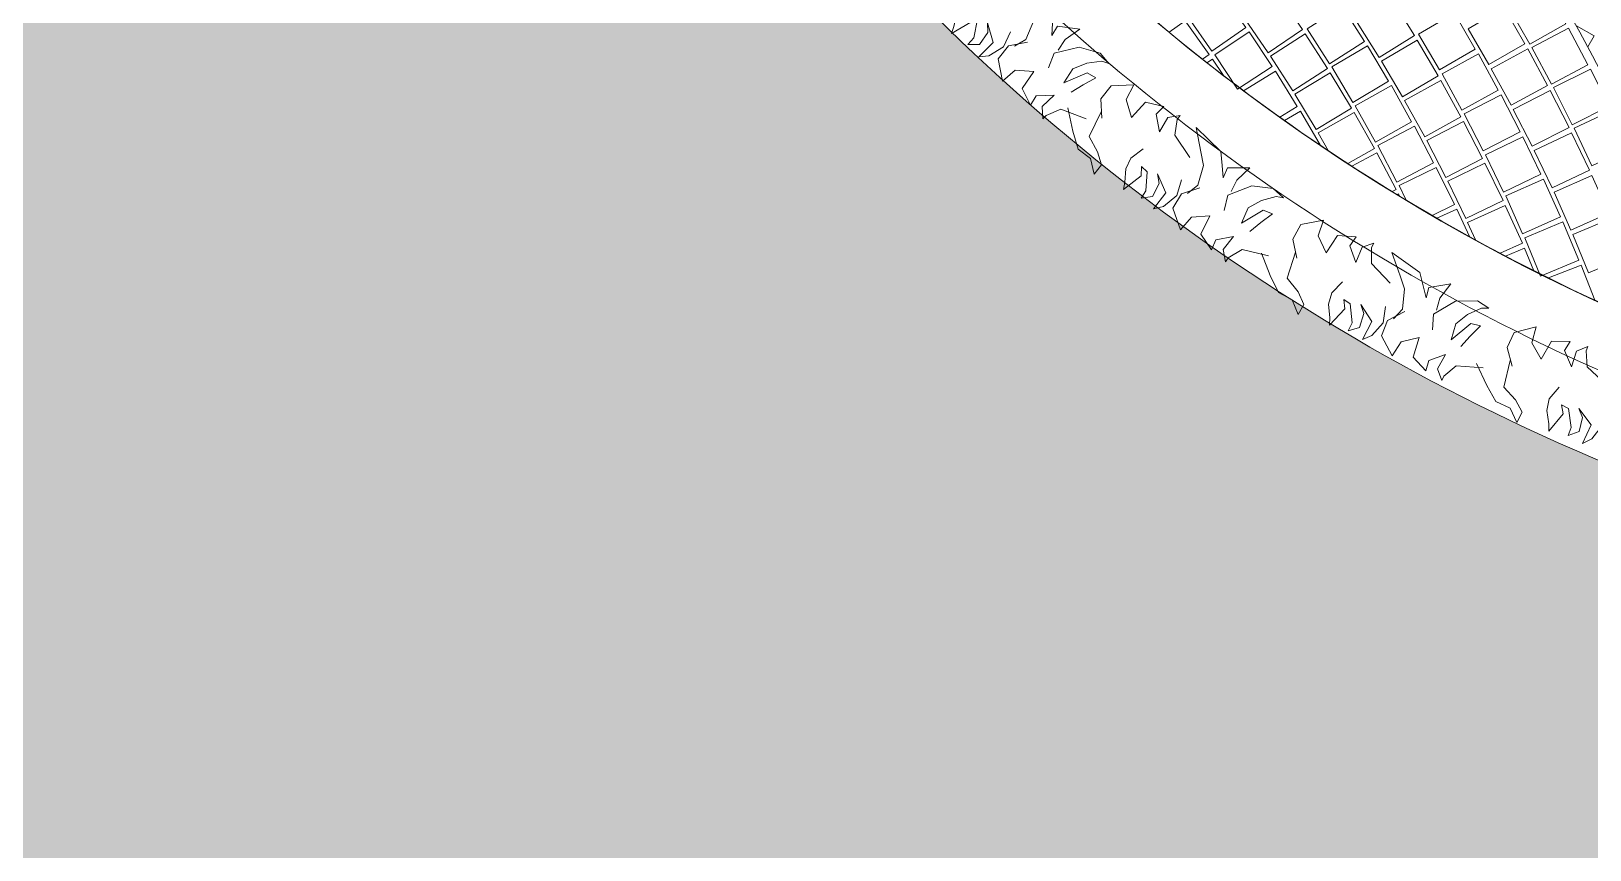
# Model space of a CAD drawing. Header units: millimetres. Extents: x -225363 to 347188, y -782467 to 813415.
# Drawn here: x 26928 to 30691, y 18230 to 20206 of the extents above; entities that cross this region are included whole.
import ezdxf

# ---------------------------------------------------------------- set-up
doc = ezdxf.new("R2010")
doc.units = ezdxf.units.MM
doc.layers.add('Xref SCN', color=8, linetype='Continuous', lineweight=0)
pattern_1 = [(196.9999999999999, (-1424125.796704574, -442865.0747459244), (-126.4792462612767, -237.8728657606396), [95.24999999999993, -285.7499999999997]), (286.9999999999999, (-1424185.264921013, -442833.454934359), (237.8728657606396, -126.4792462612767), [95.24999999999993, -285.7499999999997])]

# ---------------------------------------------------------------- blocks, each defined once
blk = doc.blocks.new('A$Cf999fc33')
at = {"layer": 'Xref SCN', "ltscale": 100}
for points in [[(73.84272275096737, 192.008942775894), (72.93718290980905, 226.0811261450872), (69.76450756634586, 260.7363810978131), (91.2697194244247, 250.3713942577597), (102.2144919480197, 189.5463547789259), (118.9281153751072, 226.3384435711778), (111.2211690265685, 262.1598416908528), (95.54667300335132, 295.1961835560505), (81.42593923630193, 306.0790911481017), (114.3319794384297, 302.4503599841264), (153.8439736538567, 268.1175732889678), (175.0234313544352, 209.4945184811368), (152.6745445868, 178.9859154444421)], [(175.6716537694447, 221.4132675771834), (187.7858553600963, 249.7198859428754), (189.2126018530689, 292.8606113221613), (224.7082458152436, 252.3094897029805), (213.7601873916574, 228.5371423423057), (237.7279872468207, 246.543924699421), (264.545994187938, 266.2347709755995), (347.394166277023, 259.4300785681698), (296.0904387286864, 229.1169280259055), (267.5883678684477, 212.2762888357393), (240.0569876809604, 171.0150798699469), (241.5455991055351, 139.2100320032914)], [(303.2794643251691, 200.6800079972018), (368.0557032255456, 208.1915018513682), (392.6717254957184, 238.1170333045884), (395.5870834132656, 249.4527108171606), (410.7436586844269, 223.8008470429922), (398.5643062624149, 185.8426150837331), (435.6169983805157, 207.7354460309143), (437.4965147939511, 233.8400797256036), (474.2234527547844, 207.474842704949), (468.7803560087923, 158.1157824016409), (509.7842475485522, 176.5753346793354), (524.230735473102, 213.9504950550618), (559.1433078518603, 171.1322379333433), (551.4982264349237, 132.0078628070769), (514.963455068646, 102.7305537688662)], [(-0.002058159559965134, 186.8297352558002), (53.11274907086045, 148.9985190596199), (60.23662383598275, 110.9099854374072), (57.32126591843553, 99.57430792483501), (82.97312969248742, 114.7308831959381), (90.61821110942401, 153.8552583222045), (112.5110420566052, 116.8025662039872), (101.5629836332519, 93.03021884331247), (146.4529237628449, 98.4048788578948), (165.4988335240632, 144.2655096602393), (192.5090070597362, 108.3138098775526), (187.1310611451045, 68.60636316775344), (238.3696378620807, 89.26790011645062), (250.5489902840927, 127.2261320757098), (232.672509589931, 170.4971591179492)], [(393.6391302684788, 129.0990766893956), (396.2287340285257, 92.17668623419013), (384.6976040215231, 66.13720337097766), (361.8307965018321, 43.01307842531241), (350.9478889098391, 28.89234465820482), (347.9055152290966, 82.8508267980651), (363.9057654098142, 98.07255290064495), (345.1856098060962, 100.4699900661362), (312.6020378614776, 67.75940235843882), (307.3543936100323, 47.35518283577403), (291.6147467554547, 70.73991110740462), (304.895091512939, 103.5808004781138), (324.8465411150828, 115.3692479112069), (277.624314651126, 100.9260458865901), (267.6469469002914, 52.73312875028932), (256.4415710505564, 74.95171385491267), (255.0181104575749, 116.4083753151353), (275.6829333060887, 149.7671854379005)], [(526.9473549963441, 111.7339449474239), (501.5528086482082, 50.58643721102271), (460.6140679400414, 41.77849852695363), (430.4279331606813, 27.7880664227996), (425.6982096612919, -0.0006311908946372569), (459.3176231100224, 17.94100033480208), (496.1748627335764, 10.87899050128181), (537.1787542733364, 29.33854277891805), (587.8994102382567, 57.38455781870289)]]:
    blk.add_lwpolyline(points, dxfattribs=at)
blk = doc.blocks.new('A$C7fcd5ad9')
at = {"layer": 'Xref SCN', "ltscale": 3}
blk.add_lwpolyline([(2705.436981162522, 1098.679841606703), (2748.342638506321, 1074.306035899208), (2733.276177618187, 1047.78426839161)], dxfattribs=at)
blk.add_circle((4737.074932788732, 4737.070357808436), 4737.073147369903, dxfattribs=at)
blk = doc.blocks.new('A$C51a07449')
at = {"layer": 'Xref SCN'}
blk.add_lwpolyline([(1235.838112371741, 280.0013400133466, -0.1439956007932535), (1257.052164623048, 836.2943295043078, -0.5901614753436326), (7312.586132479832, 2507.23902341543, -0.5901614753436326)], format="xyb", dxfattribs=at)
at = {"layer": 'Xref SCN', "ltscale": 3}
for points in [[(8594.592366395984, 2271.068881331652), (8643.865100550931, 2184.050505864725), (8556.846725083888, 2134.777771710011), (8507.57399092894, 2221.796147176938)], [(7813.861109973397, 2257.307039839681), (7871.422816541977, 2175.535101273214), (7789.650877975393, 2117.97339470475), (7732.089171406813, 2199.745333271218)], [(7952.01097077853, 2252.703004181967), (8008.455292665167, 2170.155814485683), (7925.908102968941, 2113.711492599105), (7869.463781082304, 2196.258682295389)], [(8104.118996986421, 2225.800451119023), (8157.701676484197, 2141.367658568779), (8073.268883934012, 2087.784979070944), (8019.686204436235, 2172.217771621188)], [(8225.36267355131, 2240.435773649602), (8278.483245256823, 2155.711486330722), (8193.758957937825, 2102.590914625442), (8140.638386232313, 2187.315201944322)], [(8495.168684810167, 2222.248924371088), (8545.168684810167, 2135.646383992629), (8458.566144431708, 2085.646383992746), (8408.566144431708, 2172.248924371204)], [(8375.096413551597, 2209.422863726388), (8425.481830599485, 2123.043990447652), (8339.102957320632, 2072.658573399764), (8288.717540272744, 2159.0374466785)], [(7880.01647404558, 2164.523867902346), (7935.106172190979, 2081.066542530258), (7851.648846818833, 2025.97684438515), (7796.559148673434, 2109.434169757238)], [(8015.031880702591, 2160.236780129315), (8069.095962448278, 2076.111426846182), (7984.97060916503, 2022.047345100727), (7930.906527419342, 2106.17269838386)], [(8650.449149863329, 2173.639201767219), (8697.519543079892, 2085.410079123743), (8609.2904204363, 2038.339685907296), (8562.220027219737, 2126.568808550772)], [(8164.957753720693, 2131.171839297167), (8216.162040207768, 2045.275849604106), (8130.266050514765, 1994.07156311709), (8079.061764027691, 2079.967552810151)], [(8285.261550419731, 2144.565038368164), (8336.048074943945, 2058.421385515772), (8249.904422091553, 2007.634860991675), (8199.11789756734, 2093.778513844067)], [(8432.865580983227, 2111.616986349167), (8480.92375650187, 2023.921993528493), (8393.228763681138, 1975.863818009908), (8345.170588162495, 2063.558810830582)], [(8552.055669005029, 2123.348788840638), (8599.771545030875, 2035.46707757446), (8511.889833764639, 1987.751201548555), (8464.173957738793, 2075.632912814734)], [(8703.83987601311, 2074.836605240067), (8748.678197622066, 1985.452462824935), (8659.294055206934, 1940.614141215978), (8614.455733597977, 2029.99828363111)], [(8075.386620056815, 2066.008636161161), (8127.026366220787, 1980.373733135988), (8041.391463195439, 1928.733986972191), (7989.751717031468, 2014.368889997364)], [(8223.130604426842, 2034.881403961917), (8271.916570340749, 1947.589196234941), (8184.62436261354, 1898.803230321151), (8135.838396699633, 1986.095438048127)], [(8342.519388005836, 2047.093948456924), (8390.933966540964, 1959.595213693101), (8303.43523177714, 1911.180635158089), (8255.020653242012, 1998.679369921912)], [(8487.99938091333, 2012.301678060088), (8533.695961843478, 1923.353252040863), (8444.747535824077, 1877.65667111089), (8399.05095489393, 1966.605097130116)], [(8606.334255715366, 2022.993416271929), (8651.73330568918, 1933.892763853073), (8562.632653270382, 1888.493713879201), (8517.233603296569, 1977.594366298057)], [(8754.73082211893, 1974.723497587722), (8797.308751275297, 1884.240792341123), (8706.82604602864, 1841.662863184698), (8664.248116872273, 1932.145568431297)], [(8278.59218766517, 1937.004229498212), (8324.92179117701, 1848.383871575061), (8236.3014332538, 1802.054268063162), (8189.97182974196, 1890.674625986314)], [(8397.093458365183, 1948.095240496099), (8443.099962138105, 1859.306718655862), (8354.311440297868, 1813.300214882824), (8308.304936524946, 1902.088736723061)], [(8657.967245109845, 1921.251585224411), (8701.01835479075, 1830.993056789448), (8610.759826355614, 1787.941947108717), (8567.708716674708, 1878.200475543679)], [(8540.458402468124, 1911.547931664158), (8583.760723870713, 1821.409654771793), (8493.622446978232, 1778.107333369087), (8450.320125575643, 1868.245610261452)], [(8448.94303628127, 1847.642791031627), (8492.507133515086, 1757.630739437416), (8402.495081920875, 1714.066642203601), (8358.93098468706, 1804.078693797812)], [(8590.205146764638, 1809.427768194), (8631.082255171845, 1718.164073285938), (8539.81856026384, 1677.286964878906), (8498.941451856634, 1768.550659786968)], [(8706.919250516221, 1818.193024466978), (8747.592914823676, 1726.838478702761), (8656.238369059283, 1686.164814395248), (8615.564704751829, 1777.519360159466)], [(8637.2040537172, 1706.014185427688), (8675.626729256706, 1613.690309835365), (8583.302853664383, 1575.267634295858), (8544.880178124877, 1667.591509888181)], [(8753.15672267531, 1713.888365189312), (8791.42506591184, 1621.500411938177), (8699.037112660473, 1583.232068701764), (8660.768769423943, 1675.620021952898)]]:
    blk.add_lwpolyline(points, close=True, dxfattribs=at)
for points in [[(7686.442375851097, 2163.498924280342), (7725.269170444924, 2191.25619885762), (7783.426073336508, 2109.906492981885), (7767.224946410861, 2098.324307709001)], [(7777.74990045256, 2090.045686984726), (7791.020758571336, 2098.931388455268), (7817.740526298061, 2059.025225994003)], [(7866.362934033386, 2022.218207600294), (7943.366577271605, 2069.803154161607), (7995.93495425256, 1984.735147592903), (7953.615770250326, 1958.583708198857)], [(7964.771636438556, 1950.665061867679), (8003.854712728877, 1973.229686484614), (8051.478009085404, 1890.74371757108)], [(8070.025844753021, 1878.291741174588), (8045.951354937861, 1920.922133638815), (8133.025962650077, 1970.095426103275), (8182.199255114654, 1883.020818391291), (8117.91909111361, 1846.720140304591)], [(8127.329419526737, 1840.614037037769), (8187.902897007763, 1872.575378145499), (8234.569629330188, 1784.132085045683), (8224.995839737123, 1779.080515157315)], [(8258.52220849786, 1758.714494715969), (8241.41985153174, 1793.779522903671), (8331.299256161554, 1837.616637582483), (8375.136370840482, 1747.737232952553), (8321.403006824898, 1721.529720228922)], [(8236.70771048055, 1771.922761118854), (8239.972664715024, 1773.528031037713), (8242.491387526039, 1768.405207386531)], [(8332.890469696838, 1714.877094313037), (8381.210710529936, 1736.796127669339), (8411.216093536, 1670.649627977982)], [(8425.842477782164, 1662.606440864387), (8406.861018674215, 1704.722379913263), (8498.02942965622, 1745.811561445822), (8539.118611188838, 1654.643150463875), (8485.512145872926, 1630.482964266092)], [(8498.626796761993, 1623.569404410897), (8544.316008383408, 1642.677542018588), (8567.037575846072, 1588.348306721717)], [(8602.106686347863, 1570.833567474328), (8681.421527454862, 1601.381105708424), (8713.744467714801, 1517.456540292886)]]:
    blk.add_lwpolyline(points, dxfattribs=at)
blk.add_arc((4746.121039886726, 0.0002304508234374225), 4487.894847339194, 18.06211504758808, 70.59933062046605, dxfattribs=at)
blk = doc.blocks.new('Xref SCN')
at = {"layer": 'Xref SCN', "ltscale": 3}
h = blk.add_hatch(dxfattribs=at)
h.set_pattern_fill('CROSS', color=256, scale=30, angle=197)
h.set_pattern_definition(pattern_1)
edge = h.paths.add_edge_path()
edge.add_arc((2267.432492593316, -6082.955996482024), 1150.000000000537, 110.6378028022086, 180.3855560689939)
edge.add_line((1117.45852989766, -6090.69454436157), (1124.354477578541, -7115.455314012756))
edge.add_arc((2274.328440274171, -7107.716766132653), 1150.000000000515, 180.3855560690217, 270.3855560690193)
edge.add_line((2282.066988154227, -8257.690728828284), (21549.8991634509, -8127.551182389644))
edge.add_arc((21542.16480664337, -6977.572696246487), 1150.004495150925, 270.3853457486589, 360.4401760572534)
edge.add_line((22692.13536467512, -6968.737848909465), (22692.16932637642, -2095.908891016872))
edge.add_arc((21542.20329682976, -2104.748059039981), 1150.000000001153, 0.4403930512387025, 90.3855560690482)
edge.add_line((21534.46474894912, -954.7740963437154), (6081.87324634222, -1059.018761787764))
edge.add_arc((6089.608981841442, -2208.997088369517), 1150.00434486635, 90.38541449006392, 160.1331677440024)
edge.add_arc((-23.55194331795474, -0.0794007698373207), 5349.999797249518, 290.6378018122106, 340.13330833294367, ccw=False)
edge = h.paths.add_edge_path()
edge.add_arc((21542.20329682936, 18280.17292901865), 1150.000000000495, 0.4403363143794081, 104.369872908503, ccw=False)
edge.add_line((22692.16933512774, 18289.01095829364), (22692.16933512804, 2403.988085117999))
edge.add_arc((21542.20329682986, 2395.150055855041), 1150.0000000002, -89.61444393098418, 0.44033631378022164, ccw=False)
edge.add_line((21549.94184470984, 1245.176093159724), (6067.061946074886, 1140.931379739806))
edge.add_arc((6059.324010787664, 2290.90442000174), 1149.99907346562, 200.6377726041507, 270.38552585808895, ccw=False)
edge.add_arc((-23.55236299291664, -0.07936344246354565), 5350.000286126963, 20.63780260191557, 28.59528784446422)
edge.add_arc((5234.302447717453, 2862.395526084858), 636.558452985771, 160.1438003828004, 208.3076443223057, ccw=False)
edge.add_arc((7788.188339109593, 2340.315315806074), 3237.894847489657, 44.33072283090661, 166.8196660366165, ccw=False)
edge.add_arc((13743.18888037902, 8157.794208345327), 5087.073147143053, 224.3307228342767, 255.0649233926709)
edge.add_arc((13751.05389514806, 8258.775854639935), 5186.703216037286, 255.2684708845108, 275.8244798379233)
edge.add_arc((13743.18888017516, 8157.794208547473), 5087.073147375032, 276.0280273323885, 352.8040128533177)
edge.add_arc((13366.1299541812, 8136.436578901939), 5458.915630729331, 353.5221682628192, 372.9616768325129)
edge.add_arc((13743.18888038175, 8157.794208354395), 5087.073147139498, 13.67983223975764, 75.72664608736717)
edge.add_arc((16202.12696616123, 17226.11521777178), 4310.076534491913, 184.5428523497743, 253.7687722026763, ccw=False)
edge.add_arc((12055.19205003142, 16895.67084596019), 150.0000000842738, 104.41773841877719, 184.1801390410202, ccw=False)
edge.add_line((12017.84358862124, 17040.94676432099), (21256.79565814864, 19394.19379048572))
h = blk.add_hatch(dxfattribs=at)
h.set_pattern_fill('CROSS', color=256, scale=30, angle=197)
h.set_pattern_definition(pattern_1)
edge = h.paths.add_edge_path()
edge.add_line((10158.25248481041, 16567.29161360742), (1851.338825992003, 14451.44343979788))
edge.add_arc((2136.746464633302, 13337.42257832055), 1150.000000000654, 104.3698729064734, 180.3855560689439)
edge.add_line((986.7725019375212, 13329.684030442), (1035.38745512125, 6105.340234971274))
edge.add_arc((2185.361418233575, 6113.078783146311), 1150.000000419184, 180.385556083576, 250.133309335547)
edge.add_arc((-23.55210237688152, -0.07924422139149101), 5350.000000281268, 54.44102472604362, 70.1333093213699, ccw=False)
edge.add_arc((3168.419816109703, 4685.789284040571), 343.1811352010142, 256.3942929210485, 333.3422024317786)
edge.add_arc((7788.188339282695, 2340.315315693876), 4837.894847444187, 44.33072283415328, 153.0645302841241, ccw=False)
edge.add_arc((13743.18888039085, 8157.794208342014), 3487.073147149247, 224.3307228344502, 435.8787816870128)
edge.add_arc((16212.7306757724, 17236.67011801348), 5922.692247420785, 187.7158634724419, 254.1381202870174, ccw=False)
edge.add_arc((10541.85131194201, 16468.33828872615), 199.9999999717396, 187.6327112132098, 187.7158634946018, ccw=False)
edge.add_arc((10194.95235707314, 16421.8504936444), 150.0000000006549, 7.632711191249096, 104.1620853056079)
edge = h.paths.add_edge_path()
edge.add_arc((-13757.86462657561, 9268.2280887509), 1149.999999999663, 104.3599253580993, 180.4403363137304)
edge.add_line((-14907.83066487326, 9259.390059488946), (-14907.8306648724, 2149.033009727815))
edge.add_arc((-13757.86462657403, 2157.871038991669), 1150.000000000405, 180.4403363138248, 270.3855560690533)
edge.add_line((-13750.12607869329, 1007.897076296153), (-6128.956795133097, 1058.860412580692))
edge.add_arc((-6136.702427903992, 2208.823382532624), 1149.989055203435, 270.3859127362743, 340.1336659940865)
edge.add_arc((-23.55170312459495, -0.07963775157440978), 5350.000509182541, 110.6378053248454, 160.1333118404704, ccw=False)
edge.add_arc((-2314.536697075961, 6082.797508539655), 1150.000000000707, 290.637802811165, 360.3855560689717)
edge.add_line((-1164.562734380132, 6090.536056418754), (-1205.642104430852, 12195.0671255059))
edge.add_arc((-2355.616067125199, 12187.32857762662), 1149.999999999226, 0.3855560689807032, 104.3599253581076)
edge.add_line((-2640.83028798044, 13301.39897406491), (-14043.0788474308, 10382.29848518965))
edge = h.paths.add_edge_path()
edge.add_line((-13750.10342724499, -8364.829988773374), (-2217.808474847945, -8287.971851441147))
edge.add_arc((-2225.557910838118, -7138.009647688681), 1149.988314643846, 270.3861024765974, 360.3861024766013)
edge.add_line((-1075.595707085653, -7130.260211698432), (-1082.491659604668, -6105.498722913631))
edge.add_arc((-2232.46562271614, -6113.237271088072), 1150.000000418328, 0.3855560835465677, 70.13330933550203)
edge.add_arc((-23.55210179187861, -0.07924351755855241), 5350.000000579504, 200.6378028130497, 250.133309318957, ccw=False)
edge.add_arc((-6106.428854743411, -2291.063838795871), 1149.999999989781, 20.63780281546618, 90.38555606940805)
edge.add_line((-6114.167402631196, -1141.089876111026), (-13765.59325048783, -1192.053274140098))
edge.add_arc((-13757.84314828146, -2342.014767317753), 1149.987608574801, 90.38613590727235, 180.4409912858983)
edge.add_line((-14907.79669441492, -2350.865846952107), (-14907.83065611986, -7223.695345795784))
edge.add_arc((-13757.86462657333, -7214.856177773401), 1150.000000001009, 180.4403930512026, 270.3855560690091)
edge.add_arc((-13747.7709107266, -8714.815353055687), 349.9931368543271, 90.38184846327579, 90.38555671171002, ccw=False)
at = {"layer": 'Xref SCN'}
for points in [[(21170.1847479311, 19733.30822873339, -0.4875941573619264), (23042.16933512654, 18290.26668712336), (23042.16933512912, 2405.243813959489, -0.414213562373095), (21552.29705493523, 895.1840175571033), (6069.418408371319, 790.9393125653951, -0.314089156412974), (4655.583861107414, 1762.216598525896, 0.03477349207873731), (4366.191898389021, 2393.693428806455, -0.2077135846943199), (4299.119463875177, 3176.609414868028, -0.5901643176475091), (10354.67457345, 4847.532467465806, 0.134879567910843), (12521.72925028361, 3580.906797295342, 0.08986899184814741), (14241.27037145277, 3446.979328768932, 0.3479529645834747), (18442.67543641233, 7562.237232839005, 0.08480836681686449), (18345.36415298755, 9280.22227358488, 0.2777472678124035), (14905.52588359268, 12750.05233397336, -0.3120018823839892), (11556.62703941645, 16857.81678183379, -0.3638812203274946), (11931.18586707742, 17380.04927928782)], [(21207.30015749518, 19587.97256476774, -0.4875019784721183), (22892.16933512641, 18289.74870272412), (22892.16933512666, 2404.725829560644, -0.4143201802074302), (21551.2876791223, 1045.180621386884), (6068.408495958065, 940.9359127826465, -0.314089156412975), (4795.957940015767, 1815.085473779563, 0.03475754744985484), (4498.041270806105, 2465.218581607236, -0.2096378704288183), (4443.391879476985, 3134.958396474842, -0.5908386502020884), (10247.37685389192, 4742.712624985292, 0.134894463080216), (12483.3278857798, 3435.905368081167, 0.08989788781435676), (14256.75779502135, 3297.780739697047, 0.3480271492531981), (18591.61182336896, 7544.378434609236, 0.0849047449249453), (18491.33123301547, 9314.78519564433, 0.2776597883136725), (14944.84712587745, 12894.82929440993, -0.3118325523197416), (11706.1792139067, 16869.4022295381, -0.3636277596139125), (11968.30683619303, 17234.71503139227)], [(21256.79565814864, 19394.19379048572, -0.4873520527600381), (22692.16933512774, 18289.01095829364), (22692.16933512804, 2403.988085117999, -0.4144936240348549), (21549.94184470984, 1245.176093159724), (6067.061946074886, 1140.931379739806, -0.3140891564129623), (4983.123392572161, 1885.57727025187, 0.03473503885151173), (4673.867414378008, 2560.535894014829, -0.2133038789825034), (4635.588630265775, 3078.609375918943, -0.5919222941644434), (10104.3132278158, 4602.95283501142, 0.1349129633609273), (12432.12619613745, 3242.570119621272, 0.08993380364239148), (14277.40756280749, 3098.849298205922, 0.3481193584637186), (18790.19357843359, 7520.568359651308, 0.08502486124028798), (18685.9541003824, 9360.867433183088, 0.2775445301844274), (14997.39828809416, 13087.83193295179, -0.3115893886019098), (11905.59107926778, 16884.73697327681, -0.3627966146664886), (12017.84358862124, 17040.94676432099)], [(10109.05787998629, 16761.14702885534), (1801.843325295311, 14645.22221406942, 0.3444342271818743), (786.7770301632845, 13328.33819602855), (835.3919833481777, 6103.994400557076, 0.3140891564035103), (1726.587071808288, 4843.422884805159, -0.07022984387341812), (2998.871627488028, 4169.747466811712, 0.3712655768903973), (3653.617149800193, 4441.598184659833, -0.513536244979109), (11105.75861031974, 5581.271364869663, 1.321035916404342), (14645.75198122048, 11732.69116370279, -0.2980774236316108), (10541.85131198025, 16468.33828865331, 0.448230539334488)]]:
    blk.add_lwpolyline(points, format="xyb", close=True, dxfattribs=at)
for points in [[(10072.13033112962, 16906.53054269131), (1764.727915731914, 14790.55787803525, 0.3444527125239354), (636.7804263360449, 13327.3288202176), (685.3953795209381, 6102.985024747344, 0.314089156403509), (1675.612144438943, 4702.350007256886, -0.07132497686187043), (2928.457579869733, 4035.467662797051, 0.3814239492224126), (3787.462987308172, 4373.882826286543, -0.5135169078659486), (10998.46089076449, 5476.451522383639, 1.320626084643588), (14684.69262418841, 11877.56584608963, -0.2979643242735039), (10690.50644049305, 16488.37981352744, 0.4489644996791282), (10070.94617409287, 16906.22892687927)], [(4277.905411623666, 2620.316425377057, -0.1439956007932535), (4299.119463874973, 3176.609414868019, -0.5901614753436326), (10354.65343173176, 4847.554108779141, -0.5901614753436326)]]:
    blk.add_lwpolyline(points, format="xyb", dxfattribs=at)
at = {"layer": 'Xref SCN', "ltscale": 3}
for name, p in [('A$C7fcd5ad9', (9006.113947391059, 3420.723850743516)), ('A$C51a07449', (3042.067299251925, 2340.315085363711))]:
    blk.add_blockref(name, p, dxfattribs=at)
at = {"layer": 'Xref SCN', "ltscale": 100, "xscale": -1}
for p, rotation in [((10372.18886101806, 4192.032986812779), 303.3757557725866), ((10827.46953610076, 3841.46314751842), 311.1688062358684), ((11366.92571284577, 3550.53607895984), 320.2296005792585), ((11911.63788856288, 3311.030021330711), 323.8339998995881)]:
    blk.add_blockref('A$Cf999fc33', p, dxfattribs=dict(at, rotation=rotation))

msp = doc.modelspace()

# ---------------------------------------------------------------- block references
msp.add_blockref('Xref SCN', (18946.53077138338, 15698.97744072331))

doc.saveas('drawing.dxf')
